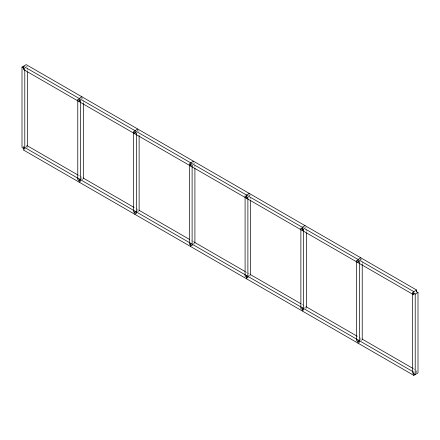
<?xml version="1.0" encoding="UTF-8"?>
<svg xmlns="http://www.w3.org/2000/svg" width="440" height="440" viewBox="0 0 440 440"><rect width="100%" height="100%" fill="white"/><g stroke="black" fill="none" stroke-linecap="round" stroke-linejoin="round"><path stroke-width="0.33" stroke-dasharray="2.2 1.65" d="M25.905 66.077L27.577 67.045M81.12 97.955L83.353 99.248M137.456 130.482L139.128 131.445M193.226 162.679L194.904 163.647M248.446 194.563L250.674 195.85M304.777 227.084L306.449 228.052M359.997 258.962L362.225 260.249M78.397 175.28L79.585 175.962M80.179 176.308L81.956 177.337L81.956 179.911M135.954 208.505L137.731 209.534L137.731 211.47M191.725 240.708L193.507 241.736L193.507 243.667M245.724 271.882L246.906 272.569M247.5 272.91L249.282 273.939L249.282 275.869M302.088 304.425L305.058 306.141L305.058 308.072M359.051 337.315L360.833 338.338L360.833 340.274M413.045 368.484L415.421 369.859M25.905 146.581L27.577 147.548M81.12 178.459L83.353 179.751M136.895 210.661L139.128 211.948M193.226 243.188L194.904 244.151M248.446 275.066L250.674 276.353M304.777 307.588L306.449 308.555M359.997 339.466L362.225 340.752M415.767 371.668L416.884 372.312M416.603 370.541L416.603 372.471M362.225 261.613L362.225 263.665M360.833 259.122L360.833 260.414M306.449 229.416L306.449 232.144M250.674 197.214L250.674 199.26M249.282 194.722L249.282 196.009M194.904 165.011L194.904 167.057M137.731 129.674L137.731 130.961M83.353 100.612L83.353 102.658M27.577 68.409L27.577 71.137M26.186 145.134L26.186 147.065"/><path stroke-width="0.66" d="M22 67.045L24.789 68.657L24.789 149.16L22 147.548L22 67.045L26.186 64.631L416.603 290.037L416.603 291.968M81.956 96.828L79.167 98.439L79.167 101.662M137.731 129.03L134.942 130.642L134.942 133.859M193.507 161.232L190.718 162.844L190.718 166.062M249.282 193.435L246.494 195.041L246.494 198.264M305.058 225.632L302.269 227.244L302.269 230.466M360.833 257.835L358.045 259.446L358.045 262.663M413.815 291.649L413.815 294.866L23.397 69.46L23.397 66.237L413.815 291.649L416.603 290.037M415.212 294.063L415.212 374.567L412.423 372.955L412.423 292.452L415.212 294.063L418 292.452L418 372.955L413.815 375.37L23.397 149.963L23.397 146.746L413.815 372.152L413.815 375.37M416.328 291.484L418 292.452M27.368 145.816L77.803 174.939M83.144 178.019L134.173 207.482M138.919 210.221L189.354 239.338M194.101 242.077L245.13 271.541M250.47 274.621L300.905 303.743M306.245 306.823L357.269 336.286M362.016 339.026L412.451 368.143M362.225 264.346L362.225 339.389M358.045 339.95L358.045 343.173M306.449 232.826L306.449 307.192M302.269 307.747L302.269 310.97M250.674 200.624L250.674 274.989M246.494 275.55L246.494 278.768M194.904 168.421L194.904 242.787M190.718 243.348L190.718 246.565M139.128 135.542L139.128 210.584M134.942 211.145L134.942 214.368M83.353 103.34L83.353 178.387M79.167 178.943L79.167 182.166M27.577 71.819L27.577 146.185M80.564 100.854L77.776 99.248L77.776 179.751L80.564 181.357L80.564 100.854M136.34 133.056L133.551 131.445L133.551 211.948L136.34 213.56L136.34 133.056M192.115 165.259L189.327 163.647L189.327 244.151L192.115 245.762L192.115 165.259M247.885 197.461L245.097 195.85L245.097 276.353L247.885 277.964L247.885 197.461M303.661 229.658L300.872 228.052L300.872 308.555L303.661 310.161L303.661 229.658M359.436 261.861L356.648 260.249L356.648 340.752L359.436 342.364L359.436 261.861"/></g></svg>
